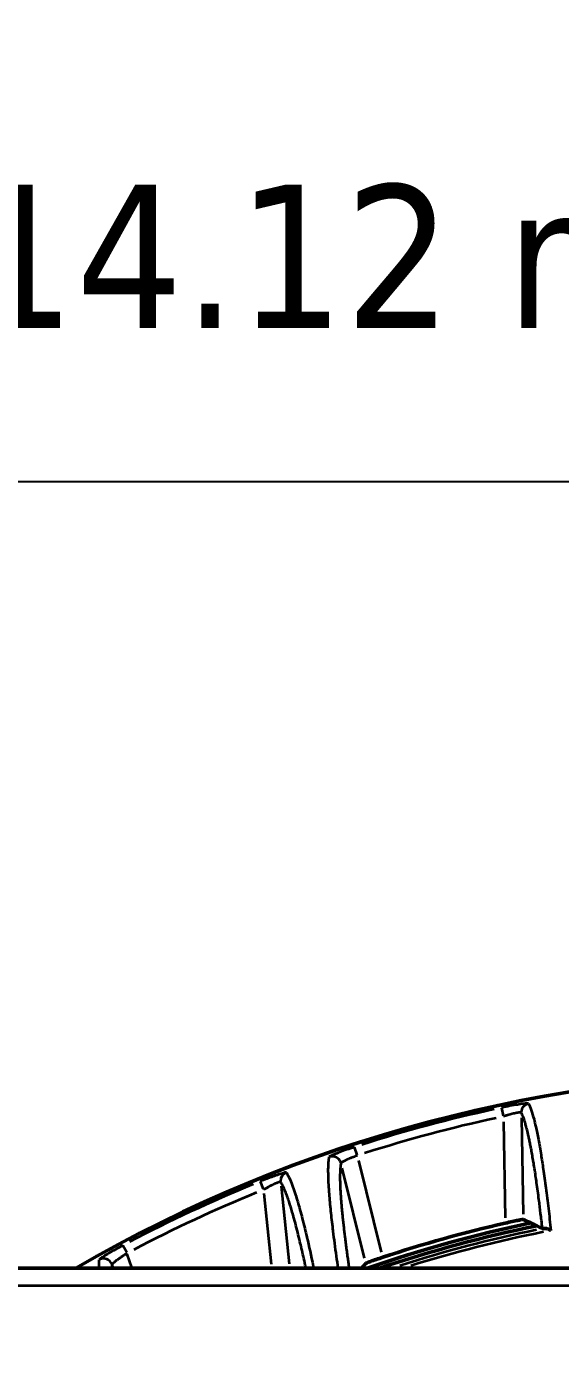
# Model space of a CAD drawing. Header units: millimetres. Extents: x 40 to 2195, y 40 to 1687.
# Drawn here: x 1074.3 to 1104.1, y 405.6 to 479.3 of the extents above; entities that cross this region are included whole.
import ezdxf

# ---------------------------------------------------------------- set-up
doc = ezdxf.new("R2010")
doc.units = ezdxf.units.MM
doc.header["$LTSCALE"] = 8
for name, color, linetype, lineweight in [('Dimension (ISO)', 7, 'Continuous', 25), ('Visible (ISO)', 7, 'Continuous', 50), ('Visible Narrow (ISO)', 7, 'Continuous', 35)]:
    doc.layers.add(name, color=color, linetype=linetype, lineweight=lineweight)
doc.styles.add('Note Text (ANSI)', font='tahoma.ttf')
doc.dimstyles.new('Default (ISO)', dxfattribs={"dimscale": 8, "dimtxt": 1, "dimasz": 2.5, "dimexe": 3.175, "dimexo": 0, "dimgap": 0.762, "dimtad": 1, "dimrnd": 1e-08, "dimzin": 0, "dimdsep": 46, "dimtxsty": 'Note Text (ANSI)', "dimcen": 0.09, "dimdle": 10, "dimclrd": 1, "dimclre": 1, "dimclrt": 1, "dimazin": 0, "dimtfac": 3.5052, "dimtmove": 0, "dimatfit": 3, "dimfxl": 1, "dimtolj": 1, "dimtzin": 0, "dimlwd": -1, "dimlwe": -1, "dimarcsym": 0})

# ---------------------------------------------------------------- blocks, each defined once
blk = doc.blocks.new('*D14')
at = {"layer": 'Defpoints', "color": 0, "transparency": 16777216}
for p in [(1224.66, 453.895), (1010.54, 338.249), (1224.66, 338.249)]:
    blk.add_point(p, dxfattribs=at)
at = {"layer": 'Dimension (ISO)', "color": 1, "transparency": 16777216}
for p, q in [((1010.54, 338.249), (1010.54, 479.295)), ((1224.66, 338.249), (1224.66, 479.295)), ((1030.54, 453.895), (1204.66, 453.895))]:
    blk.add_line(p, q, dxfattribs=at)
for points in [[(1030.54, 457.228), (1030.54, 450.561), (1010.54, 453.895)], [(1204.66, 457.228), (1204.66, 450.561), (1224.66, 453.895)]]:
    blk.add_solid(points, dxfattribs=at)
at = {"layer": 'Dimension (ISO)', "color": 1, "transparency": 16777216, "insert": (1065.041, 470.457), "char_height": 8, "attachment_point": 1, "style": 'Note Text (ANSI)'}
blk.add_mtext('\\A1;214.12 mm [8.430 in]', dxfattribs=at)

msp = doc.modelspace()

# ---------------------------------------------------------------- linework, layer by layer
at = {"layer": 'Visible (ISO)'}
msp.add_line((1208.82, 409.998), (1026.38, 409.998), dxfattribs=at)
for radius, start, end in [(81, 59.96005, 120.03995), (81, 59.96005, 120.03995), (74.2, 101.77483, 109.08916), (73.976, 101.54335, 108.58213), (74.5, 102.84787, 108.31215)]:
    msp.add_arc((1117.6, 339.878), radius, start, end, dxfattribs=at)
for points, knots in [([(1102.03, 412.716), (1102.027, 412.717), (1102.001, 412.714), (1101.902, 412.697), (1101.824, 412.682), (1101.647, 412.647), (1101.534, 412.623), (1101.289, 412.57), (1101.157, 412.541), (1101.034, 412.513)], [0.0022745, 0.0022745, 0.0022745, 0.0022745, 0.0377966, 0.0377966, 0.0755933, 0.0755933, 0.1138541, 0.1138541, 0.1517489, 0.1517489, 0.1517489, 0.1517489]), ([(1103.208, 412.216), (1103.176, 412.212), (1103.154, 412.211), (1103.12, 412.21), (1103.109, 412.211), (1103.104, 412.213)], [0.000001, 0.000001, 0.000001, 0.000001, 0.0464613, 0.0464613, 0.1001517, 0.1001517, 0.1001517, 0.1001517]), ([(1103.208, 412.216), (1103.23, 412.219), (1103.256, 412.218), (1103.292, 412.213), (1103.299, 412.212), (1103.334, 412.206), (1103.365, 412.198), (1103.408, 412.182), (1103.42, 412.178), (1103.465, 412.16), (1103.499, 412.143), (1103.55, 412.115), (1103.564, 412.106), (1103.579, 412.097)], [0, 0, 0, 0, 0.2674413, 0.2674413, 0.3333333, 0.3333333, 0.5789568, 0.5789568, 0.6666667, 0.6666667, 0.9049318, 0.9049318, 1, 1, 1, 1]), ([(1094.193, 410.605), (1094.192, 410.605), (1094.192, 410.605), (1094.072, 410.565), (1093.944, 410.523), (1093.711, 410.442), (1093.604, 410.404), (1093.437, 410.344), (1093.364, 410.317), (1093.272, 410.281), (1093.249, 410.27), (1093.247, 410.267)], [0.4524538, 0.4524538, 0.4524538, 0.4524538, 0.4525854, 0.4525854, 0.4903721, 0.4903721, 0.5281587, 0.5281587, 0.5658838, 0.5658838, 0.6008489, 0.6008489, 0.6008489, 0.6008489])]:
    msp.add_open_spline(points, degree=3, knots=knots, dxfattribs=at)
for points in [[(1102.03, 412.716), (1102.286, 412.598), (1102.541, 412.478), (1102.797, 412.358)], [(1102.797, 412.358), (1102.899, 412.31), (1103.002, 412.262), (1103.104, 412.213)], [(1093.03, 409.998), (1093.102, 410.088), (1093.174, 410.178), (1093.247, 410.267)]]:
    msp.add_open_spline(points, degree=3, dxfattribs=at)
at = {"layer": 'Visible Narrow (ISO)'}
for p, q in [((1100.827, 418.949), (1100.922, 418.501)), ((1100.935, 418.166), (1101.029, 412.811)), ((1101.931, 418.382), (1102.025, 413.014)), ((1092.766, 416.317), (1092.624, 416.753)), ((1093.177, 410.546), (1091.924, 415.571)), ((1094.122, 410.889), (1092.848, 415.998)), ((1087.348, 414.834), (1087.52, 414.409)), ((1087.557, 414.155), (1087.971, 410.217)), ((1088.518, 414.571), (1088.974, 410.239)), ((1079.901, 410.861), (1079.687, 411.265)), ((1080.191, 410.039), (1079.934, 410.786)), ((1079.144, 410.008), (1079.084, 410.182)), ((1199.939, 409.011), (1035.261, 409.011))]:
    msp.add_line(p, q, dxfattribs=at)
for radius, start, end in [(80.834, 102.27741, 107.69734), (80.334, 102.27741, 107.69734), (80.834, 112.27836, 117.67289), (80.334, 112.27836, 117.67289), (73.756, 101.59309, 107.72446), (73.567, 101.31814, 107.27753)]:
    msp.add_arc((1117.6, 339.878), radius, start, end, dxfattribs=at)
for centre, major_axis, ratio, start_param, end_param in [((1102.426, 418.689), (0.442, 0.233), 0.998312, 1.346939, 2.604132), ((1091.37, 415.729), (-0.492, 0.089), 0.997969, 3.647932, 5.139918), ((1088.99, 414.864), (0.418, 0.275), 0.998379, 1.419258, 2.598276), ((1078.608, 410.029), (-0.499, 0.036), 0.997792, 3.633987, 5.204198)]:
    msp.add_ellipse(centre, major_axis=major_axis, ratio=ratio, start_param=start_param, end_param=end_param, dxfattribs=at)
for points, knots in [([(1102.331, 419.179), (1102.327, 419.187), (1102.271, 419.193), (1102.054, 419.173), (1101.72, 419.124), (1101.297, 419.049), (1100.989, 418.987), (1100.826, 418.952)], [0, 0, 0, 0, 0.2, 0.4, 0.6, 0.8, 1, 1, 1, 1]), ([(1101.926, 418.68), (1101.924, 418.687), (1101.911, 418.69), (1101.885, 418.69), (1101.881, 418.69), (1101.874, 418.69), (1101.873, 418.69), (1101.856, 418.689), (1101.837, 418.688), (1101.794, 418.682), (1101.77, 418.678), (1101.738, 418.673), (1101.734, 418.672), (1101.728, 418.671), (1101.728, 418.671), (1101.69, 418.664), (1101.649, 418.656), (1101.575, 418.64), (1101.544, 418.633), (1101.506, 418.624), (1101.5, 418.622), (1101.449, 418.61), (1101.402, 418.598), (1101.315, 418.575), (1101.277, 418.565), (1101.224, 418.55), (1101.211, 418.547), (1101.145, 418.528), (1101.091, 418.512), (1101, 418.486), (1100.965, 418.475), (1100.93, 418.464)], [0.0000001, 0.0000001, 0.0000001, 0.0000001, 0.1622754, 0.1622754, 0.1907229, 0.1907229, 0.2, 0.2, 0.2930549, 0.2930549, 0.3850514, 0.3850514, 0.4, 0.4, 0.4025855, 0.4025855, 0.5224892, 0.5224892, 0.6, 0.6, 0.6144425, 0.6144425, 0.7196864, 0.7196864, 0.8, 0.8, 0.8262783, 0.8262783, 0.9328219, 0.9328219, 1, 1, 1, 1]), ([(1103.104, 412.213), (1103.103, 412.222), (1103.102, 412.232), (1103.068, 412.527), (1103.036, 412.797), (1102.974, 413.307), (1102.944, 413.546), (1102.914, 413.784), (1102.912, 413.795), (1102.889, 413.976), (1102.867, 414.139), (1102.825, 414.454), (1102.804, 414.605), (1102.771, 414.838), (1102.759, 414.924), (1102.745, 415.019), (1102.743, 415.03), (1102.72, 415.189), (1102.699, 415.329), (1102.658, 415.598), (1102.637, 415.727), (1102.61, 415.894), (1102.603, 415.937), (1102.594, 415.99), (1102.592, 416.002), (1102.57, 416.135), (1102.55, 416.25), (1102.511, 416.471), (1102.492, 416.577), (1102.469, 416.698), (1102.465, 416.72), (1102.459, 416.752), (1102.457, 416.763), (1102.438, 416.864), (1102.421, 416.95), (1102.387, 417.115), (1102.371, 417.194), (1102.349, 417.292), (1102.344, 417.315), (1102.337, 417.347), (1102.335, 417.357), (1102.304, 417.496), (1102.276, 417.614), (1102.243, 417.748), (1102.236, 417.775), (1102.227, 417.81), (1102.225, 417.819), (1102.21, 417.874), (1102.199, 417.917), (1102.175, 418.002), (1102.163, 418.043), (1102.144, 418.108), (1102.136, 418.134), (1102.126, 418.166), (1102.124, 418.174), (1102.111, 418.214), (1102.101, 418.245), (1102.082, 418.304), (1102.072, 418.334), (1102.051, 418.39), (1102.041, 418.418), (1102.028, 418.452), (1102.025, 418.459), (1102.008, 418.502), (1101.994, 418.536), (1101.966, 418.601), (1101.951, 418.631), (1101.933, 418.667), (1101.93, 418.674), (1101.926, 418.68)], [0, 0, 0, 0, 0.001766, 0.001766, 0.056693, 0.056693, 0.111111, 0.111111, 0.113803, 0.113803, 0.15494, 0.15494, 0.196884, 0.196884, 0.222222, 0.222222, 0.225849, 0.225849, 0.271026, 0.271026, 0.317045, 0.317045, 0.333333, 0.333333, 0.337888, 0.337888, 0.385493, 0.385493, 0.43399, 0.43399, 0.444444, 0.444444, 0.449933, 0.449933, 0.495276, 0.495276, 0.541533, 0.541533, 0.555556, 0.555556, 0.561962, 0.561962, 0.645306, 0.645306, 0.666667, 0.666667, 0.674049, 0.674049, 0.712544, 0.712544, 0.751626, 0.751626, 0.777778, 0.777778, 0.786161, 0.786161, 0.820333, 0.820333, 0.854611, 0.854611, 0.888889, 0.888889, 0.898081, 0.898081, 0.944106, 0.944106, 0.989049, 0.989049, 1, 1, 1, 1]), ([(1102.331, 419.179), (1102.381, 419.085), (1102.432, 418.964), (1102.533, 418.672), (1102.583, 418.5), (1102.668, 418.176), (1102.7, 418.039), (1102.782, 417.673), (1102.831, 417.433), (1102.93, 416.909), (1102.979, 416.625), (1103.069, 416.07), (1103.11, 415.805), (1103.199, 415.195), (1103.247, 414.844), (1103.343, 414.108), (1103.391, 413.724), (1103.486, 412.931), (1103.532, 412.523), (1103.579, 412.097)], [0, 0, 0, 0, 0.1264174, 0.1264174, 0.2524851, 0.2524851, 0.3333333, 0.3333333, 0.4523294, 0.4523294, 0.5701502, 0.5701502, 0.6666667, 0.6666667, 0.7805329, 0.7805329, 0.8921724, 0.8921724, 1, 1, 1, 1]), ([(1092.777, 416.281), (1092.702, 416.254), (1092.626, 416.225), (1092.545, 416.194), (1092.537, 416.19), (1092.516, 416.182), (1092.503, 416.177), (1092.419, 416.143), (1092.351, 416.115), (1092.275, 416.082), (1092.263, 416.077), (1092.245, 416.069), (1092.239, 416.067), (1092.193, 416.046), (1092.154, 416.028), (1092.087, 415.997), (1092.059, 415.983), (1092.032, 415.969), (1092.031, 415.969), (1092.002, 415.954), (1091.977, 415.94), (1091.933, 415.916), (1091.915, 415.905), (1091.899, 415.894), (1091.897, 415.893), (1091.877, 415.879), (1091.865, 415.868), (1091.856, 415.856), (1091.855, 415.853), (1091.855, 415.85)], [0.0000001, 0.0000001, 0.0000001, 0.0000001, 0.1553247, 0.1553247, 0.1724484, 0.1724484, 0.2, 0.2, 0.3555031, 0.3555031, 0.3850617, 0.3850617, 0.4, 0.4, 0.5055546, 0.5055546, 0.5976629, 0.5976629, 0.6, 0.6, 0.7009869, 0.7009869, 0.8, 0.8, 0.8102708, 0.8102708, 0.9423693, 0.9423693, 1, 1, 1, 1]), ([(1091.706, 409.998), (1091.673, 410.224), (1091.641, 410.444), (1091.611, 410.659), (1091.542, 411.158), (1091.48, 411.627), (1091.426, 412.065), (1091.416, 412.142), (1091.407, 412.219), (1091.398, 412.295), (1091.356, 412.649), (1091.319, 412.981), (1091.287, 413.291), (1091.253, 413.636), (1091.225, 413.953), (1091.204, 414.244), (1091.19, 414.429), (1091.179, 414.603), (1091.171, 414.766), (1091.168, 414.835), (1091.165, 414.903), (1091.163, 414.968), (1091.155, 415.168), (1091.152, 415.35), (1091.154, 415.513), (1091.156, 415.663), (1091.162, 415.797), (1091.171, 415.916), (1091.18, 416.023), (1091.192, 416.119), (1091.207, 416.201)], [0.1036559, 0.1036559, 0.1036559, 0.1036559, 0.1650146, 0.1650146, 0.1650146, 0.3078936, 0.3078936, 0.3078936, 0.3333333, 0.3333333, 0.3333333, 0.4518061, 0.4518061, 0.4518061, 0.5832221, 0.5832221, 0.5832221, 0.6666667, 0.6666667, 0.6666667, 0.7021345, 0.7021345, 0.7021345, 0.8106116, 0.8106116, 0.8106116, 0.9098151, 0.9098151, 0.9098151, 1, 1, 1, 1]), ([(1091.855, 415.85), (1091.849, 415.818), (1091.844, 415.784), (1091.834, 415.712), (1091.83, 415.674), (1091.824, 415.612), (1091.822, 415.589), (1091.819, 415.56), (1091.819, 415.555), (1091.816, 415.517), (1091.814, 415.484), (1091.81, 415.416), (1091.809, 415.381), (1091.806, 415.308), (1091.805, 415.271), (1091.804, 415.21), (1091.804, 415.187), (1091.804, 415.163), (1091.804, 415.162), (1091.803, 415.093), (1091.803, 415.02), (1091.805, 414.866), (1091.807, 414.785), (1091.81, 414.681), (1091.811, 414.661), (1091.812, 414.634), (1091.812, 414.628), (1091.815, 414.543), (1091.819, 414.462), (1091.828, 414.292), (1091.833, 414.204), (1091.842, 414.061), (1091.846, 414.01), (1091.851, 413.938), (1091.853, 413.919), (1091.861, 413.806), (1091.869, 413.709), (1091.886, 413.506), (1091.895, 413.401), (1091.912, 413.219), (1091.919, 413.143), (1091.931, 413.027), (1091.935, 412.988), (1091.948, 412.857), (1091.958, 412.762), (1091.979, 412.567), (1091.99, 412.467), (1092.013, 412.262), (1092.025, 412.158), (1092.043, 412.009), (1092.048, 411.966), (1092.061, 411.857), (1092.07, 411.792), (1092.09, 411.623), (1092.104, 411.519), (1092.131, 411.308), (1092.145, 411.2), (1092.173, 410.983), (1092.188, 410.873), (1092.211, 410.707), (1092.218, 410.651), (1092.238, 410.505), (1092.251, 410.415), (1092.279, 410.215), (1092.294, 410.107), (1092.31, 409.998)], [0, 0, 0, 0, 0.0464363, 0.0464363, 0.0928424, 0.0928424, 0.1189998, 0.1189998, 0.125, 0.125, 0.1601651, 0.1601651, 0.1952162, 0.1952162, 0.2298272, 0.2298272, 0.2490362, 0.2490362, 0.25, 0.25, 0.3072852, 0.3072852, 0.3624572, 0.3624572, 0.375, 0.375, 0.3791751, 0.3791751, 0.4273815, 0.4273815, 0.4746297, 0.4746297, 0.5, 0.5, 0.5092666, 0.5092666, 0.5532679, 0.5532679, 0.5963544, 0.5963544, 0.625, 0.625, 0.639148, 0.639148, 0.6720536, 0.6720536, 0.70468, 0.70468, 0.7370515, 0.7370515, 0.75, 0.75, 0.7693077, 0.7693077, 0.7991924, 0.7991924, 0.8292216, 0.8292216, 0.8596422, 0.8596422, 0.875, 0.875, 0.8999482, 0.8999482, 0.9298674, 0.9298674, 0.9298674, 0.9298674]), ([(1088.812, 415.331), (1088.808, 415.336), (1088.791, 415.337), (1088.753, 415.33), (1088.743, 415.328), (1088.683, 415.316), (1088.613, 415.296), (1088.436, 415.242), (1088.329, 415.206), (1088.112, 415.13), (1088.007, 415.092), (1087.866, 415.039), (1087.834, 415.028), (1087.691, 414.973), (1087.575, 414.928), (1087.419, 414.866), (1087.383, 414.852), (1087.347, 414.837)], [0.0000001, 0.0000001, 0.0000001, 0.0000001, 0.1540161, 0.1540161, 0.2, 0.2, 0.4, 0.4, 0.6, 0.6, 0.7556468, 0.7556468, 0.8, 0.8, 0.9548134, 0.9548134, 1, 1, 1, 1]), ([(1088.493, 414.812), (1088.49, 414.818), (1088.479, 414.819), (1088.458, 414.814), (1088.454, 414.814), (1088.45, 414.813), (1088.445, 414.812), (1088.443, 414.811), (1088.442, 414.811), (1088.44, 414.81), (1088.426, 414.807), (1088.411, 414.802), (1088.393, 414.795), (1088.375, 414.789), (1088.355, 414.782), (1088.333, 414.773), (1088.324, 414.769), (1088.314, 414.765), (1088.304, 414.761), (1088.275, 414.749), (1088.243, 414.735), (1088.208, 414.72), (1088.175, 414.705), (1088.14, 414.689), (1088.103, 414.671), (1088.101, 414.67), (1088.098, 414.669), (1088.096, 414.667), (1088.091, 414.665), (1088.087, 414.663), (1088.082, 414.661), (1088.044, 414.643), (1088.004, 414.623), (1087.962, 414.602), (1087.92, 414.581), (1087.876, 414.558), (1087.831, 414.535), (1087.821, 414.529), (1087.81, 414.524), (1087.799, 414.518), (1087.754, 414.494), (1087.709, 414.47), (1087.662, 414.445), (1087.62, 414.422), (1087.577, 414.398), (1087.534, 414.374)], [0.0000009, 0.0000009, 0.0000009, 0.0000009, 0.1578019, 0.1578019, 0.1578019, 0.1879559, 0.1879559, 0.1879559, 0.2, 0.2, 0.2, 0.2831887, 0.2831887, 0.2831887, 0.3648694, 0.3648694, 0.3648694, 0.4, 0.4, 0.4, 0.5, 0.5, 0.5, 0.593463, 0.593463, 0.593463, 0.6, 0.6, 0.6, 0.6110888, 0.6110888, 0.6110888, 0.7055444, 0.7055444, 0.7055444, 0.8, 0.8, 0.8, 0.8226457, 0.8226457, 0.8226457, 0.915336, 0.915336, 0.915336, 1, 1, 1, 1]), ([(1089.907, 409.998), (1089.903, 410.015), (1089.899, 410.032), (1089.861, 410.21), (1089.825, 410.369), (1089.755, 410.681), (1089.721, 410.834), (1089.67, 411.054), (1089.654, 411.123), (1089.606, 411.326), (1089.575, 411.458), (1089.499, 411.77), (1089.455, 411.948), (1089.367, 412.293), (1089.324, 412.46), (1089.269, 412.663), (1089.258, 412.704), (1089.227, 412.816), (1089.207, 412.887), (1089.158, 413.064), (1089.127, 413.168), (1089.067, 413.37), (1089.038, 413.467), (1088.979, 413.653), (1088.949, 413.742), (1088.9, 413.889), (1088.879, 413.948), (1088.851, 414.026), (1088.843, 414.047), (1088.795, 414.178), (1088.755, 414.28), (1088.676, 414.467), (1088.638, 414.552), (1088.563, 414.697), (1088.528, 414.759), (1088.493, 414.812)], [0.1936906, 0.1936906, 0.1936906, 0.1936906, 0.2, 0.2, 0.2601365, 0.2601365, 0.3193206, 0.3193206, 0.3466168, 0.3466168, 0.4, 0.4, 0.4745109, 0.4745109, 0.548028, 0.548028, 0.5667684, 0.5667684, 0.6, 0.6, 0.6511925, 0.6511925, 0.7018364, 0.7018364, 0.7516062, 0.7516062, 0.7867888, 0.7867888, 0.8, 0.8, 0.8690029, 0.8690029, 0.9370202, 0.9370202, 1, 1, 1, 1]), ([(1088.812, 415.331), (1088.878, 415.231), (1088.947, 415.097), (1089.071, 414.81), (1089.124, 414.674), (1089.226, 414.39), (1089.275, 414.246), (1089.402, 413.843), (1089.484, 413.566), (1089.654, 412.944), (1089.743, 412.597), (1089.872, 412.069), (1089.909, 411.913), (1089.951, 411.736), (1089.955, 411.718), (1090.072, 411.216), (1090.19, 410.687), (1090.32, 410.074), (1090.328, 410.036), (1090.336, 409.998)], [0, 0, 0, 0, 0.1440248, 0.1440248, 0.2457199, 0.2457199, 0.3333333, 0.3333333, 0.4706722, 0.4706722, 0.6109496, 0.6109496, 0.6666667, 0.6666667, 0.6726829, 0.6726829, 0.8399572, 0.8399572, 0.8509804, 0.8509804, 0.8509804, 0.8509804]), ([(1078.365, 409.998), (1078.364, 410.035), (1078.362, 410.071), (1078.361, 410.106), (1078.357, 410.243), (1078.358, 410.362), (1078.366, 410.465)], [0.8674377, 0.8674377, 0.8674377, 0.8674377, 0.8942946, 0.8942946, 0.8942946, 1, 1, 1, 1]), ([(1079.919, 410.827), (1079.854, 410.786), (1079.789, 410.744), (1079.726, 410.702), (1079.714, 410.694), (1079.701, 410.685), (1079.689, 410.677), (1079.677, 410.67), (1079.666, 410.662), (1079.655, 410.654), (1079.604, 410.62), (1079.555, 410.586), (1079.509, 410.553), (1079.483, 410.535), (1079.458, 410.517), (1079.434, 410.5), (1079.429, 410.496), (1079.424, 410.493), (1079.42, 410.489), (1079.384, 410.463), (1079.351, 410.439), (1079.32, 410.415), (1079.291, 410.393), (1079.265, 410.372), (1079.241, 410.353), (1079.239, 410.351), (1079.237, 410.35), (1079.235, 410.349), (1079.212, 410.33), (1079.191, 410.312), (1079.173, 410.296), (1079.154, 410.279), (1079.138, 410.264), (1079.125, 410.251), (1079.123, 410.25), (1079.121, 410.248), (1079.12, 410.246), (1079.118, 410.245), (1079.117, 410.243), (1079.115, 410.241), (1079.098, 410.224), (1079.087, 410.21), (1079.083, 410.2), (1079.082, 410.196), (1079.081, 410.194), (1079.081, 410.191)], [0, 0, 0, 0, 0.1445119, 0.1445119, 0.1445119, 0.1735855, 0.1735855, 0.1735855, 0.2, 0.2, 0.2, 0.3202371, 0.3202371, 0.3202371, 0.3864885, 0.3864885, 0.3864885, 0.4, 0.4, 0.4, 0.4996749, 0.4996749, 0.4996749, 0.5931975, 0.5931975, 0.5931975, 0.6, 0.6, 0.6, 0.6924417, 0.6924417, 0.6924417, 0.7874278, 0.7874278, 0.7874278, 0.8, 0.8, 0.8, 0.8122337, 0.8122337, 0.8122337, 0.9514318, 0.9514318, 0.9514318, 1, 1, 1, 1]), ([(1079.081, 410.191), (1079.078, 410.156), (1079.077, 410.118), (1079.075, 410.053), (1079.074, 410.026), (1079.074, 409.998)], [0, 0, 0, 0, 0.0432304, 0.0432304, 0.07132699, 0.07132699, 0.07132699, 0.07132699])]:
    msp.add_open_spline(points, degree=3, knots=knots, dxfattribs=at)
for points in [[(1092.623, 416.756), (1092.47, 416.707), (1092.181, 416.609), (1091.779, 416.464), (1091.462, 416.339), (1091.258, 416.246), (1091.208, 416.211), (1091.207, 416.201)], [(1079.685, 411.268), (1079.541, 411.192), (1079.268, 411.043), (1078.892, 410.827), (1078.597, 410.647), (1078.411, 410.518), (1078.367, 410.475), (1078.366, 410.465)]]:
    msp.add_open_spline(points, degree=3, dxfattribs=at)

# ---------------------------------------------------------------- dimensions: what is measured, and where the dimension line sits
at = {"layer": 'Dimension (ISO)', "color": 1, "true_color": 0xff0000}
dim = msp.add_linear_dim(base=(1224.66, 453.895), p1=(1010.54, 338.249), p2=(1224.66, 338.249), angle=180, text='<> mm [8.430 in]', dimstyle='Default (ISO)', override={"dimgap": 0.762, "dimdec": 2, "dimpost": '', "dimtol": 0, "dimlim": 0, "dimtp": 0, "dimtm": 0, "dimtdec": 2, "dimtofl": 0, "dimatfit": 1}, dxfattribs=at)
dim.commit()
dim.dimension.update_dxf_attribs({"geometry": '*D14', "text_midpoint": (1117.6, 453.895), "dimtype": 160})

doc.saveas('drawing.dxf')
